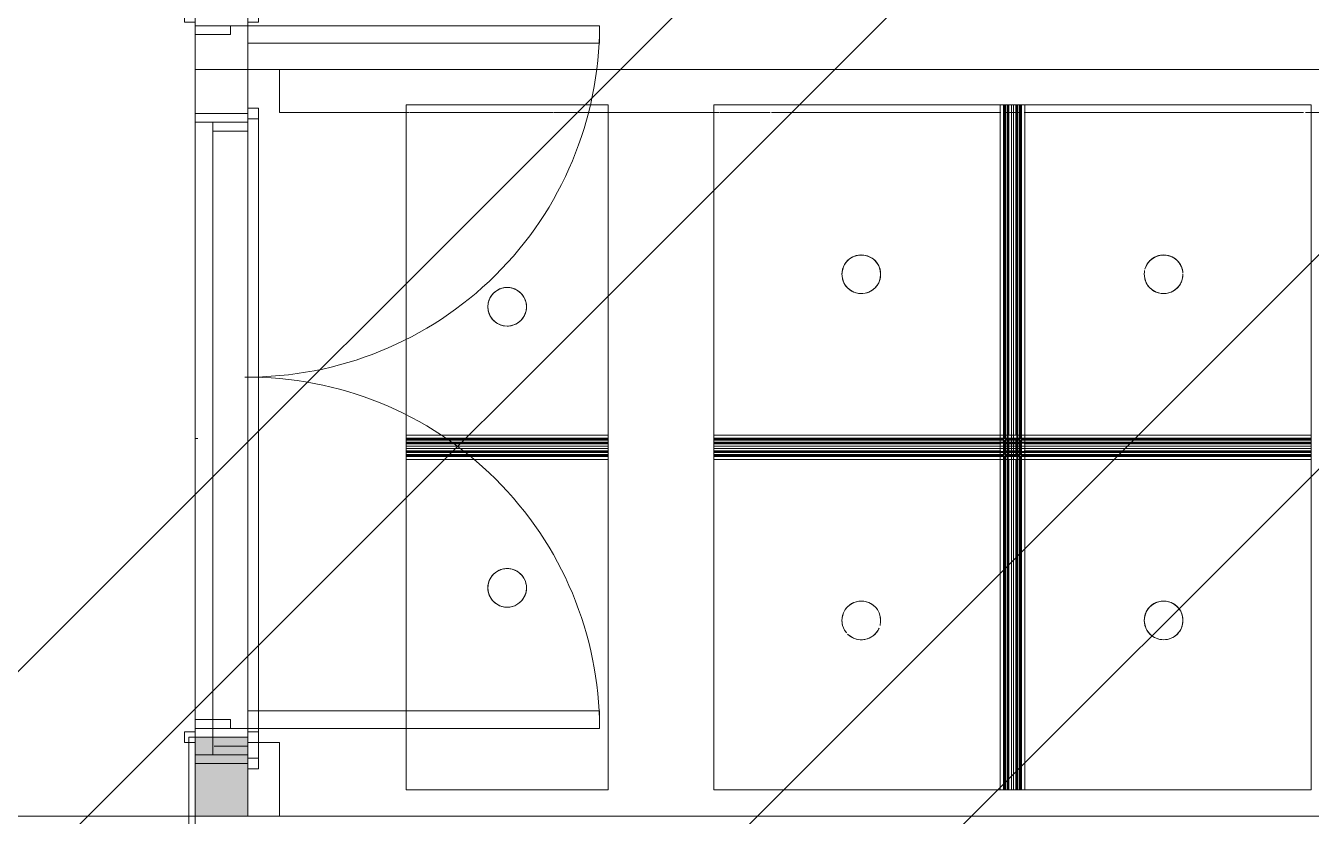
# Model space of a CAD drawing. Header units: millimetres. Extents: x -57519 to 497916, y -349472 to 446842.
# Drawn here: x 300921 to 304578, y 31607 to 33857 of the extents above; entities that cross this region are included whole.
import ezdxf

# ---------------------------------------------------------------- set-up
doc = ezdxf.new("R2010")
doc.units = ezdxf.units.MM
for name, color, linetype, lineweight in [('A-CLNG', 13, 'Continuous', 5), ('A-DETL-GENF', 92, 'Continuous', 5), ('A-DOOR', 31, 'Continuous', 5), ('A-DOOR-FRAM', 31, 'Continuous', 5), ('A-FLOR', 192, 'Continuous', 5), ('A-FLOR-HRAL', 11, 'Continuous', 5), ('A-GLAZ-CURT', 52, 'Continuous', 20), ('A-WALL', 113, 'Continuous', 20), ('A-WALL-PATT', 111, 'Continuous', 20), ('E-LITE-EQPM', 33, 'Continuous', 5)]:
    doc.layers.add(name, color=color, linetype=linetype, lineweight=lineweight)

# ---------------------------------------------------------------- blocks, each defined once
blk = doc.blocks.new('DLN-Double Door__X03_ - _M31_1800 x 2450 _WH_-V14-SITE COVERAGE')
at = {"layer": 'A-DOOR'}
for p, q in [((850, -75), (900, -75)), ((-900, -675), (-900, -975)), ((-850, -975), (-850, -675)), ((850, -975), (850, -675)), ((900, -675), (900, -975)), ((-900, -975), (-850, -975)), ((900, -975), (850, -975))]:
    blk.add_line(p, q, dxfattribs=at)
for centre, start, end in [((900, -75), 179.5, 180.0077), ((-900, -75), 359.9923, 0.5), ((-900, -75), 306.2, 317.5657), ((900, -75), 222.4343, 270), ((-900, -75), 270, 306.2)]:
    blk.add_arc(centre, 900, start, end, dxfattribs=at)
at = {"layer": 'A-DOOR-FRAM'}
for p, q in [((-940, 75), (-940, 105)), ((-940, 105), (-910, 105)), ((-940, 75), (-940, 105)), ((-940, 105), (940, 105)), ((-925, 75), (-940, 75)), ((850, 75), (-940, 75)), ((-910, 75), (-925, 75)), ((-925, -75), (-925, 75)), ((-875, 75), (-925, 75)), ((-925, 75), (850, 75)), ((-925, -75), (-925, 75)), ((-910, 105), (-910, 75)), ((-910, 105), (-910, 75)), ((910, 105), (-910, 105)), ((-910, 75), (850, 75)), ((850, 75), (-875, 75)), ((-875, -25), (-875, 75)), ((-875, 75), (-875, -25)), ((850, 75), (910, 75)), ((940, 75), (850, 75)), ((875, 75), (850, 75)), ((850, 75), (925, 75)), ((875, -21.3), (875, 75)), ((875, 75), (925, 75)), ((875, -21.3), (875, 75)), ((940, 105), (910, 105)), ((910, 75), (910, 105)), ((910, 75), (910, 105)), ((910, 75), (925, 75)), ((925, 75), (940, 75)), ((925, 75), (925, -75)), ((925, 75), (925, -75)), ((940, 105), (940, 75)), ((940, 105), (940, 75)), ((850, -25), (-900, -25)), ((-900, -25), (-875, -25)), ((-900, -25), (-900, -75)), ((-900, -25), (-900, -75)), ((-875, -25), (850, -25)), ((900, -25), (850, -25)), ((850, -25), (875, -25)), ((900, -25), (875.7, -25)), ((900, -75), (900, -25)), ((900, -75), (900, -25)), ((833.4, -75), (850, -75)), ((850, -75), (833.4, -75)), ((850, -75), (833.4, -75)), ((833.4, -75), (850, -75)), ((850, -75), (940, -75)), ((910, -75), (850, -75)), ((925, -75), (850, -75)), ((850, -75), (900, -75)), ((925, -75), (900, -75)), ((925, -75), (910, -75)), ((940, -75), (925, -75))]:
    blk.add_line(p, q, dxfattribs=at)
blk = doc.blocks.new('System Panel - C4 Expanded Metal Mesh-15429610-SITE COVERAGE')
at = {"layer": 'A-GLAZ-CURT', "lineweight": 5}
for p, q in [((53239.3, 32647.5), (53664.3, 32647.5)), ((53664.3, 32647.5), (53239.3, 32647.5)), ((53239.3, 32637.5), (53239.3, 32644)), ((53239.3, 32644), (53239.3, 32637.5)), ((53239.3, 31682.5), (53239.3, 32624)), ((53239.3, 32624), (53239.3, 31682.5)), ((53664.3, 32647.5), (53814.3, 32647.5)), ((53814.3, 32647.5), (53664.3, 32647.5)), ((53814.3, 32644), (53814.3, 32637.5)), ((53814.3, 32637.5), (53814.3, 32644)), ((53814.3, 32624), (53814.3, 31682.5)), ((53814.3, 31682.5), (53814.3, 32624)), ((53664.3, 31682.5), (53239.3, 31682.5)), ((53239.3, 31682.5), (53664.3, 31682.5)), ((53814.3, 31682.5), (53664.3, 31682.5)), ((53664.3, 31682.5), (53814.3, 31682.5))]:
    blk.add_line(p, q, dxfattribs=at)
for start, end in [(105, 180), (135, 180), (105, 135), (90, 105), (0, 105), (30, 90), (180, 0), (180, 0), (0, 30)]:
    blk.add_arc((53526.8, 32257.5), 55, start, end, dxfattribs=at)
blk = doc.blocks.new('System Panel - C4 Expanded Metal Mesh-14365621-SITE COVERAGE')
at = {"layer": 'A-GLAZ-CURT', "lineweight": 5}
for p, q in [((54974.3, 32637.5), (54974.3, 32644)), ((54974.3, 32644), (54974.3, 32637.5)), ((54974.3, 31682.5), (54974.3, 32624)), ((54974.3, 32624), (54974.3, 31682.5)), ((54977.8, 32647.5), (54984.3, 32647.5)), ((54984.3, 32647.5), (54977.8, 32647.5)), ((54997.8, 32647.5), (55814.3, 32647.5)), ((55814.3, 32647.5), (54997.8, 32647.5)), ((55814.3, 32644), (55814.3, 32637.5)), ((55814.3, 32637.5), (55814.3, 32644)), ((55814.3, 32624), (55814.3, 31682.5)), ((55814.3, 31682.5), (55814.3, 32624)), ((54984.3, 31682.5), (54977.8, 31682.5)), ((54977.8, 31682.5), (54984.3, 31682.5)), ((55814.3, 31682.5), (54997.8, 31682.5)), ((54997.8, 31682.5), (55814.3, 31682.5))]:
    blk.add_line(p, q, dxfattribs=at)
for start, end in [(0, 180), (45, 120), (150, 180), (135, 150), (120, 135), (0, 45), (180, 210), (180, 0), (315, 0), (210, 225), (225, 315)]:
    blk.add_arc((55394.3, 32165), 55, start, end, dxfattribs=at)
blk = doc.blocks.new('DLN_Face Base lighting-01 - 110mm _R_-V160-SITE COVERAGE')
at = {"layer": 'E-LITE-EQPM'}
for start, end in [(60, 180), (135, 150), (105, 135), (90, 105), (45, 90), (15, 56.1984), (30, 45), (165, 180), (150, 165), (15, 30), (0, 15), (0, 15), (348.9916, 360), (348.9916, 360), (183.0291, 195), (183.0291, 270), (195, 210), (210, 240), (270, 345), (303.8016, 330), (330, 345), (240, 300)]:
    blk.add_arc((0, 0), 55, start, end, dxfattribs=at)
blk = doc.blocks.new('DLN_Face Base lighting-01 - 110mm _R_-V161-SITE COVERAGE')
at = {"layer": 'E-LITE-EQPM'}
for start, end in [(75, 180), (120, 150), (45, 120), (60, 75), (15, 60), (0, 45), (150, 180), (180, 210), (180, 285), (330, 360), (0, 15), (345, 360), (210, 240), (240, 330), (300, 330), (330, 345), (285, 300)]:
    blk.add_arc((0, 0), 55, start, end, dxfattribs=at)
blk = doc.blocks.new('DLN_Face Base lighting-01 - 110mm _R_-V220-SITE COVERAGE')
at = {"layer": 'E-LITE-EQPM'}
for start, end in [(360, 180), (120, 150), (60, 120), (30, 56.1984), (150, 180), (360, 30), (180, 300), (180, 225), (240, 330), (303.8016, 360), (330, 345), (345, 360), (225, 240)]:
    blk.add_arc((0, 0), 55, start, end, dxfattribs=at)
blk = doc.blocks.new('DLN_Face Base lighting-01 - 110mm _R_-V221-SITE COVERAGE')
at = {"layer": 'E-LITE-EQPM'}
for start, end in [(45, 156.8459), (120, 150), (75, 120), (45, 75), (165, 180), (165, 180), (150, 156.8459), (30, 40.0757), (30, 40.0757), (360, 30), (360, 30), (180, 300), (180, 270), (270, 360), (300, 360)]:
    blk.add_arc((0, 0), 55, start, end, dxfattribs=at)
blk = doc.blocks.new('DLN_Face Base lighting-01 - 110mm _R_-V222-SITE COVERAGE')
at = {"layer": 'E-LITE-EQPM'}
for start, end in [(135, 150), (60, 145.7747), (120, 135), (90, 120), (0, 90), (34.2253, 60), (150, 180), (150, 180), (180, 210), (180, 210), (210, 360), (15, 30), (0, 15), (345, 360), (210, 240), (240, 330), (330, 345)]:
    blk.add_arc((0, 0), 55, start, end, dxfattribs=at)
blk = doc.blocks.new('DLN_Face Base lighting-01 - 110mm _R_-V223-SITE COVERAGE')
at = {"layer": 'E-LITE-EQPM'}
for start, end in [(135, 180), (120, 150), (105, 135), (105, 120), (90, 105), (90, 105), (30, 90), (360, 90), (150, 180), (360, 30), (180, 240), (180, 195), (195, 225), (300, 360), (315, 345), (345, 360), (225, 285), (240, 300), (285, 300), (300, 315)]:
    blk.add_arc((0, 0), 55, start, end, dxfattribs=at)
blk = doc.blocks.new('System Panel - C4 Expanded Metal Mesh-V362-SITE COVERAGE')
at = {"layer": 'A-GLAZ-CURT', "lineweight": 5}
for p, q in [((54974.3, 32691), (54974.3, 33632.5)), ((54974.3, 33632.5), (54974.3, 32691)), ((54977.8, 33632.5), (54984.3, 33632.5)), ((54984.3, 33632.5), (54977.8, 33632.5)), ((54997.8, 33632.5), (55814.3, 33632.5)), ((55814.3, 33632.5), (54997.8, 33632.5)), ((55814.3, 33632.5), (55814.3, 32691)), ((55814.3, 32691), (55814.3, 33632.5)), ((54974.3, 32671), (54974.3, 32677.5)), ((54974.3, 32677.5), (54974.3, 32671)), ((54984.3, 32667.5), (54977.8, 32667.5)), ((54977.8, 32667.5), (54984.3, 32667.5)), ((55814.3, 32667.5), (54997.8, 32667.5)), ((54997.8, 32667.5), (55814.3, 32667.5)), ((55814.3, 32677.5), (55814.3, 32671)), ((55814.3, 32671), (55814.3, 32677.5))]:
    blk.add_line(p, q, dxfattribs=at)
for start, end in [(3.0291, 165), (150, 165), (135, 150), (120, 135), (105, 120), (90, 105), (75, 90), (30, 75), (3.0291, 30), (168.9916, 180), (168.9916, 180), (180, 0), (180, 0)]:
    blk.add_arc((55394.3, 33150), 55, start, end, dxfattribs=at)
blk = doc.blocks.new('System Panel - C4 Expanded Metal Mesh-15429611-SITE COVERAGE')
at = {"layer": 'A-GLAZ-CURT', "lineweight": 5}
for p, q in [((53239.3, 32691), (53239.3, 33632.5)), ((53239.3, 33632.5), (53664.3, 33632.5)), ((53664.3, 33632.5), (53239.3, 33632.5)), ((53239.3, 33632.5), (53239.3, 32691)), ((53664.3, 33632.5), (53814.3, 33632.5)), ((53814.3, 33632.5), (53664.3, 33632.5)), ((53814.3, 33632.5), (53814.3, 32691)), ((53814.3, 32691), (53814.3, 33632.5)), ((53239.3, 32671), (53239.3, 32677.5)), ((53239.3, 32677.5), (53239.3, 32671)), ((53664.3, 32667.5), (53239.3, 32667.5)), ((53239.3, 32667.5), (53664.3, 32667.5)), ((53814.3, 32667.5), (53664.3, 32667.5)), ((53664.3, 32667.5), (53814.3, 32667.5)), ((53814.3, 32677.5), (53814.3, 32671)), ((53814.3, 32671), (53814.3, 32677.5))]:
    blk.add_line(p, q, dxfattribs=at)
for start, end in [(0, 180), (120, 135), (105, 120), (75, 105), (45, 75), (165, 180), (150, 165), (135, 150), (15, 45), (0, 15), (180, 360), (180, 240), (285, 330), (330, 345), (345, 360), (240, 270), (270, 285)]:
    blk.add_arc((53526.8, 33057.5), 55, start, end, dxfattribs=at)
blk = doc.blocks.new('System Panel - C4 Expanded Metal Mesh-14365650-SITE COVERAGE')
at = {"layer": 'A-GLAZ-CURT', "lineweight": 5}
for p, q in [((54114.3, 32647.5), (54264.3, 32647.5)), ((54264.3, 32647.5), (54114.3, 32647.5)), ((54114.3, 32637.5), (54114.3, 32644)), ((54114.3, 32644), (54114.3, 32637.5)), ((54114.3, 31682.5), (54114.3, 32624)), ((54114.3, 32624), (54114.3, 31682.5)), ((54264.3, 32647.5), (54930.8, 32647.5)), ((54930.8, 32647.5), (54264.3, 32647.5)), ((54944.3, 32647.5), (54950.8, 32647.5)), ((54950.8, 32647.5), (54944.3, 32647.5)), ((54954.3, 32644), (54954.3, 32637.5)), ((54954.3, 32637.5), (54954.3, 32644)), ((54954.3, 32624), (54954.3, 31682.5)), ((54954.3, 31682.5), (54954.3, 32624)), ((54264.3, 31682.5), (54114.3, 31682.5)), ((54114.3, 31682.5), (54264.3, 31682.5)), ((54930.8, 31682.5), (54264.3, 31682.5)), ((54264.3, 31682.5), (54930.8, 31682.5)), ((54950.8, 31682.5), (54944.3, 31682.5)), ((54944.3, 31682.5), (54950.8, 31682.5))]:
    blk.add_line(p, q, dxfattribs=at)
for start, end in [(0, 180), (0, 180), (180, 220.0757), (180, 220.0757), (345, 0), (345, 0), (225, 336.8459), (225, 336.8459)]:
    blk.add_arc((54534.3, 32165), 55, start, end, dxfattribs=at)
blk = doc.blocks.new('System Panel - C4 Expanded Metal Mesh-15055318-SITE COVERAGE')
at = {"layer": 'A-GLAZ-CURT', "lineweight": 5}
for p, q in [((54114.3, 32691), (54114.3, 33632.5)), ((54114.3, 33632.5), (54264.3, 33632.5)), ((54264.3, 33632.5), (54114.3, 33632.5)), ((54114.3, 33632.5), (54114.3, 32691)), ((54264.3, 33632.5), (54930.8, 33632.5)), ((54930.8, 33632.5), (54264.3, 33632.5)), ((54944.3, 33632.5), (54950.8, 33632.5)), ((54950.8, 33632.5), (54944.3, 33632.5)), ((54954.3, 33632.5), (54954.3, 32691)), ((54954.3, 32691), (54954.3, 33632.5)), ((54114.3, 32671), (54114.3, 32677.5)), ((54114.3, 32677.5), (54114.3, 32671)), ((54264.3, 32667.5), (54114.3, 32667.5)), ((54114.3, 32667.5), (54264.3, 32667.5)), ((54930.8, 32667.5), (54264.3, 32667.5)), ((54264.3, 32667.5), (54930.8, 32667.5)), ((54950.8, 32667.5), (54944.3, 32667.5)), ((54944.3, 32667.5), (54950.8, 32667.5)), ((54954.3, 32677.5), (54954.3, 32671)), ((54954.3, 32671), (54954.3, 32677.5))]:
    blk.add_line(p, q, dxfattribs=at)
for start, end in [(360, 180), (0, 180), (180, 0), (180, 0)]:
    blk.add_arc((54534.3, 33150), 55, start, end, dxfattribs=at)
blk = doc.blocks.new('Ceilings 8 - Ceilings 8-14169185-SITE COVERAGE')
at = {"layer": 'A-CLNG'}
for p, q in [((54929.3, 33632.5), (54929.3, 32682.5)), ((54930.8, 33632.5), (54929.3, 33632.5)), ((54929.3, 33632.5), (54929.3, 33632.5)), ((54929.3, 33632.5), (54930.8, 33632.5)), ((54930.8, 33632.5), (54939.3, 33632.5)), ((54933.8, 33632.5), (54932.3, 33632.5)), ((54932.3, 33632.5), (54933.8, 33632.5)), ((54939.3, 33632.5), (54933.8, 33632.5)), ((54933.8, 33632.5), (54936.8, 33632.5)), ((54936.8, 33632.5), (54938.3, 33632.5)), ((54938.3, 33632.5), (54938.3, 32691)), ((54938.3, 33632.5), (54939.8, 33632.5)), ((54939.3, 33632.5), (54989.3, 33632.5)), ((54939.3, 32682.5), (54939.3, 33632.5)), ((54939.3, 31682.5), (54939.3, 33632.5)), ((54939.3, 32691), (54939.3, 33632.5)), ((54939.3, 32691), (54939.3, 33632.5)), ((54941.3, 33632.5), (54939.8, 33632.5)), ((54941.3, 32691), (54941.3, 33632.5)), ((54961.3, 33632.5), (54944.3, 33632.5)), ((54944.3, 33632.5), (54950.8, 33632.5)), ((54984.3, 33632.5), (54944.3, 33632.5)), ((54944.3, 33632.5), (54984.3, 33632.5)), ((54944.3, 32682.5), (54944.3, 33632.5)), ((54944.3, 32682.5), (54944.3, 33632.5)), ((54954.3, 33632.5), (54949.3, 33632.5)), ((54949.3, 32691), (54949.3, 33632.5)), ((54949.3, 33625.9), (54949.3, 32691)), ((54950.8, 33632.5), (54952.3, 33632.5)), ((54952.3, 32691), (54952.3, 33632.5)), ((54952.3, 33632.5), (54954.3, 33632.5)), ((54952.3, 32691), (54952.3, 33632.5)), ((54954.3, 32691), (54954.3, 33632.5)), ((54954.3, 32691), (54954.3, 33632.5)), ((54967.3, 33632.5), (54961.3, 33632.5)), ((54961.3, 32691), (54961.3, 33632.5)), ((54961.3, 32691), (54961.3, 33632.5)), ((54984.3, 33632.5), (54967.3, 33632.5)), ((54967.3, 32691), (54967.3, 33632.5)), ((54967.3, 32691), (54967.3, 33632.5)), ((54979.3, 33632.5), (54974.3, 33632.5)), ((54974.3, 33632.5), (54976.3, 33632.5)), ((54974.3, 32691), (54974.3, 33632.5)), ((54974.3, 32691), (54974.3, 33632.5)), ((54976.3, 33632.5), (54976.3, 32691)), ((54976.3, 33632.5), (54977.8, 33632.5)), ((54976.3, 32691), (54976.3, 33632.5)), ((54977.8, 33632.5), (54984.3, 33632.5)), ((54979.3, 32691), (54979.3, 33632.5)), ((54979.3, 32691), (54979.3, 33625.9)), ((54984.3, 33632.5), (54984.3, 32682.5)), ((54984.3, 32682.5), (54984.3, 33632.5)), ((54988.8, 33632.5), (54987.3, 33632.5)), ((54987.3, 32691), (54987.3, 33632.5)), ((54988.8, 33632.5), (54990.3, 33632.5)), ((54989.3, 33632.5), (54997.8, 33632.5)), ((54994.8, 33632.5), (54989.3, 33632.5)), ((54989.3, 31682.5), (54989.3, 33632.5)), ((54989.3, 32682.5), (54989.3, 33632.5)), ((54989.3, 32691), (54989.3, 33632.5)), ((54989.3, 32691), (54989.3, 33632.5)), ((54990.3, 32691), (54990.3, 33632.5)), ((54990.3, 33632.5), (54991.8, 33632.5)), ((54991.8, 33632.5), (54994.8, 33632.5)), ((54994.8, 33632.5), (54996.3, 33632.5)), ((54996.3, 33632.5), (54994.8, 33632.5)), ((54997.8, 33632.5), (54999.3, 33632.5)), ((54999.2, 33632.5), (54997.8, 33632.5)), ((54999.3, 33632.5), (54999.2, 33632.5)), ((54999.3, 32682.5), (54999.3, 33632.5)), ((53814.3, 32692.5), (53239.3, 32692.5)), ((53239.3, 32691), (53239.3, 32692.5)), ((53239.3, 32692.5), (53239.3, 32692.3)), ((53239.3, 32692.3), (53239.3, 32691)), ((53239.3, 32682.5), (53239.3, 32691)), ((53239.3, 32688), (53239.3, 32689.5)), ((53239.3, 32689.5), (53239.3, 32688)), ((53239.3, 32685), (53239.3, 32688)), ((53239.3, 32688), (53239.3, 32682.5)), ((53239.3, 32683.5), (53239.3, 32685)), ((53814.3, 32683.5), (53239.3, 32683.5)), ((53239.3, 32682), (53239.3, 32683.5)), ((53239.3, 32632.5), (53239.3, 32682.5)), ((53814.3, 32682.5), (53239.3, 32682.5)), ((53814.3, 32682.5), (53239.3, 32682.5)), ((53814.3, 32682.5), (53239.3, 32682.5)), ((53814.3, 32682.5), (53239.3, 32682.5)), ((53239.3, 32682), (53239.3, 32680.5)), ((53814.3, 32680.5), (53239.3, 32680.5)), ((53239.3, 32671), (53239.3, 32677.5)), ((53239.3, 32677.5), (53239.3, 32660.5)), ((53239.3, 32677.5), (53239.3, 32637.5)), ((53239.3, 32637.5), (53239.3, 32677.5)), ((53239.3, 32677.5), (53814.3, 32677.5)), ((53814.3, 32677.5), (53239.3, 32677.5)), ((53239.3, 32672.5), (53239.3, 32667.5)), ((53814.3, 32672.5), (53239.3, 32672.5)), ((53239.3, 32669.5), (53239.3, 32671)), ((53239.3, 32669.5), (53814.3, 32669.5)), ((53239.3, 32667.5), (53239.3, 32669.5)), ((53814.3, 32669.5), (53239.3, 32669.5)), ((53814.3, 32667.5), (53239.3, 32667.5)), ((53814.3, 32667.5), (53239.3, 32667.5)), ((53239.3, 32660.5), (53239.3, 32654.5)), ((53814.3, 32660.5), (53239.3, 32660.5)), ((53814.3, 32660.5), (53239.3, 32660.5)), ((53662, 32672.5), (53243.3, 32672.5)), ((53810.8, 32672.5), (53662.9, 32672.5)), ((53814.3, 32692.3), (53814.3, 32692.5)), ((53814.3, 32692.5), (53814.3, 32691)), ((53814.3, 32691), (53814.3, 32692.3)), ((53814.3, 32691), (53814.3, 32682.5)), ((53814.3, 32688), (53814.3, 32689.5)), ((53814.3, 32689.5), (53814.3, 32688)), ((53814.3, 32682.5), (53814.3, 32688)), ((53814.3, 32688), (53814.3, 32685)), ((53814.3, 32685), (53814.3, 32683.5)), ((53814.3, 32683.5), (53814.3, 32682)), ((53814.3, 32682.5), (53814.3, 32632.5)), ((53814.3, 32680.5), (53814.3, 32682)), ((53814.3, 32660.5), (53814.3, 32677.5)), ((53814.3, 32677.5), (53814.3, 32671)), ((53814.3, 32677.5), (53814.3, 32637.5)), ((53814.3, 32637.5), (53814.3, 32677.5)), ((53814.3, 32667.5), (53814.3, 32672.5)), ((53814.3, 32671), (53814.3, 32669.5)), ((53814.3, 32669.5), (53814.3, 32667.5)), ((53814.3, 32654.5), (53814.3, 32660.5)), ((54939.3, 32692.5), (54114.3, 32692.5)), ((54114.3, 32691), (54114.3, 32692.5)), ((54114.3, 32692.5), (54114.3, 32692.4)), ((54114.3, 32692.4), (54114.3, 32691)), ((54114.3, 32682.5), (54114.3, 32691)), ((54114.3, 32688), (54114.3, 32689.5)), ((54114.3, 32689.5), (54114.3, 32688)), ((54114.3, 32685), (54114.3, 32688)), ((54114.3, 32688), (54114.3, 32682.5)), ((54114.3, 32683.5), (54114.3, 32685)), ((54930.8, 32683.5), (54114.3, 32683.5)), ((54114.3, 32682), (54114.3, 32683.5)), ((54114.3, 32632.5), (54114.3, 32682.5)), ((55814.3, 32682.5), (54114.3, 32682.5)), ((54939.3, 32682.5), (54114.3, 32682.5)), ((54930.8, 32682.5), (54114.3, 32682.5)), ((54930.8, 32682.5), (54114.3, 32682.5)), ((54114.3, 32682), (54114.3, 32680.5)), ((54930.8, 32680.5), (54114.3, 32680.5)), ((54114.3, 32671), (54114.3, 32677.5)), ((54114.3, 32677.5), (54114.3, 32660.5)), ((54114.3, 32677.5), (54114.3, 32637.5)), ((54114.3, 32637.5), (54114.3, 32677.5)), ((54114.3, 32677.5), (54939.3, 32677.5)), ((54939.3, 32677.5), (54114.3, 32677.5)), ((54114.3, 32672.5), (54114.3, 32667.5)), ((54930.8, 32672.5), (54114.3, 32672.5)), ((54114.3, 32669.5), (54114.3, 32671)), ((54114.3, 32669.5), (54930.8, 32669.5)), ((54114.3, 32667.5), (54114.3, 32669.5)), ((54930.8, 32669.5), (54114.3, 32669.5)), ((54930.8, 32667.5), (54114.3, 32667.5)), ((54930.8, 32667.5), (54114.3, 32667.5)), ((54114.3, 32660.5), (54114.3, 32654.5)), ((54930.8, 32660.5), (54114.3, 32660.5)), ((54930.8, 32660.5), (54114.3, 32660.5)), ((54266.7, 32672.5), (54118.4, 32672.5)), ((54930.8, 32672.5), (54267.6, 32672.5)), ((54929.3, 32677.5), (54929.3, 32637.5)), ((54939.3, 32683.5), (54930.8, 32683.5)), ((54939.3, 32682.5), (54930.8, 32682.5)), ((54939.3, 32682.5), (54930.8, 32682.5)), ((54939.3, 32680.5), (54930.8, 32680.5)), ((54939.3, 32672.5), (54930.8, 32672.5)), ((54930.8, 32669.5), (54939.3, 32669.5)), ((54939.3, 32660.5), (54930.8, 32660.5)), ((54938.3, 32691), (54938.3, 32682.5)), ((54938.3, 32677.5), (54938.3, 32637.5)), ((54939.3, 32682.5), (54939.3, 32691)), ((54939.3, 32682.5), (54939.3, 32691)), ((54939.3, 32637.5), (54939.3, 32677.5)), ((54939.3, 32637.5), (54939.3, 32677.5)), ((54939.3, 32637.5), (54939.3, 32677.5)), ((54941.3, 32682.5), (54941.3, 32691)), ((54941.3, 32671), (54941.3, 32677.5)), ((54941.3, 32644), (54941.3, 32671)), ((54942.7, 32677.5), (54989.3, 32677.5)), ((54989.3, 32677.5), (54942.7, 32677.5)), ((54984.3, 32692.5), (54944.3, 32692.5)), ((54984.3, 32683.5), (54944.3, 32683.5)), ((54944.3, 32632.5), (54944.3, 32682.5)), ((54944.3, 32632.5), (54944.3, 32682.5)), ((54984.3, 32682.5), (54944.3, 32682.5)), ((54984.3, 32682.5), (54944.3, 32682.5)), ((54984.3, 32682.5), (54944.3, 32682.5)), ((54950.8, 32680.5), (54944.3, 32680.5)), ((54950.8, 32672.5), (54944.3, 32672.5)), ((54944.3, 32669.5), (54984.3, 32669.5)), ((54950.8, 32669.5), (54944.3, 32669.5)), ((54950.8, 32667.5), (54944.3, 32667.5)), ((54950.8, 32667.5), (54944.3, 32667.5)), ((54984.3, 32660.5), (54944.3, 32660.5)), ((54950.8, 32660.5), (54944.3, 32660.5)), ((54949.3, 32682.5), (54949.3, 32691)), ((54949.3, 32671), (54949.3, 32677.5)), ((54949.3, 32644), (54949.3, 32671)), ((54949.3, 32667.5), (54949.3, 32647.5)), ((54977.8, 32680.5), (54950.8, 32680.5)), ((54977.8, 32672.5), (54950.8, 32672.5)), ((54977.8, 32669.5), (54950.8, 32669.5)), ((54977.8, 32667.5), (54950.8, 32667.5)), ((54952.3, 32682.5), (54952.3, 32691)), ((54952.3, 32637.5), (54952.3, 32677.5)), ((54952.3, 32671), (54952.3, 32677.5)), ((54952.3, 32644), (54952.3, 32671)), ((54954.3, 32671), (54954.3, 32677.5)), ((54954.3, 32671), (54954.3, 32677.5)), ((54974.3, 32672.5), (54954.3, 32672.5)), ((54954.3, 32644), (54954.3, 32671)), ((54954.3, 32647.5), (54954.3, 32667.5)), ((54974.3, 32667.5), (54954.3, 32667.5)), ((54974.3, 32660.5), (54954.3, 32660.5)), ((54961.3, 32682.5), (54961.3, 32691)), ((54961.3, 32671), (54961.3, 32677.5)), ((54961.3, 32637.5), (54961.3, 32677.5)), ((54961.3, 32647.5), (54961.3, 32667.5)), ((54967.3, 32682.5), (54967.3, 32691)), ((54967.3, 32637.5), (54967.3, 32677.5)), ((54967.3, 32671), (54967.3, 32677.5)), ((54967.3, 32647.5), (54967.3, 32667.5)), ((54974.3, 32671), (54974.3, 32677.5)), ((54974.3, 32671), (54974.3, 32677.5)), ((54974.3, 32644), (54974.3, 32671)), ((54974.3, 32647.5), (54974.3, 32667.5)), ((54976.3, 32691), (54976.3, 32682.5)), ((54976.3, 32677.5), (54976.3, 32637.5)), ((54976.3, 32671), (54976.3, 32677.5)), ((54976.3, 32644), (54976.3, 32671)), ((54984.3, 32680.5), (54977.8, 32680.5)), ((54984.3, 32672.5), (54977.8, 32672.5)), ((54984.3, 32669.5), (54977.8, 32669.5)), ((54984.3, 32667.5), (54977.8, 32667.5)), ((54984.3, 32667.5), (54977.8, 32667.5)), ((54984.3, 32660.5), (54977.8, 32660.5)), ((54979.3, 32682.5), (54979.3, 32691)), ((54979.3, 32671), (54979.3, 32677.5)), ((54979.3, 32644), (54979.3, 32671)), ((54979.3, 32647.5), (54979.3, 32667.5)), ((54984.3, 32682.5), (54984.3, 32632.5)), ((54984.3, 32632.5), (54984.3, 32682.5)), ((54987.3, 32682.5), (54987.3, 32691)), ((54987.3, 32671), (54987.3, 32677.5)), ((54987.3, 32644), (54987.3, 32671)), ((55814.3, 32692.5), (54989.3, 32692.5)), ((54989.3, 32682.5), (54989.3, 32691)), ((54989.3, 32682.5), (54989.3, 32691)), ((54997.8, 32683.5), (54989.3, 32683.5)), ((55814.3, 32682.5), (54989.3, 32682.5)), ((54997.8, 32682.5), (54989.3, 32682.5)), ((54997.8, 32682.5), (54989.3, 32682.5)), ((54997.8, 32680.5), (54989.3, 32680.5)), ((54989.3, 32637.5), (54989.3, 32677.5)), ((54989.3, 32637.5), (54989.3, 32677.5)), ((54989.3, 32637.5), (54989.3, 32677.5)), ((54989.3, 32677.5), (55814.3, 32677.5)), ((55814.3, 32677.5), (54989.3, 32677.5)), ((54997.8, 32672.5), (54989.3, 32672.5)), ((54989.3, 32669.5), (54997.8, 32669.5)), ((54997.8, 32660.5), (54989.3, 32660.5)), ((54990.3, 32682.5), (54990.3, 32691)), ((54990.3, 32637.5), (54990.3, 32677.5)), ((55814.3, 32683.5), (54997.8, 32683.5)), ((55814.3, 32682.5), (54997.8, 32682.5)), ((55814.3, 32682.5), (54997.8, 32682.5)), ((55814.3, 32680.5), (54997.8, 32680.5)), ((55814.3, 32672.5), (54997.8, 32672.5)), ((55809.4, 32672.5), (54997.8, 32672.5)), ((54997.8, 32669.5), (55814.3, 32669.5)), ((55814.3, 32669.5), (54997.8, 32669.5)), ((55814.3, 32667.5), (54997.8, 32667.5)), ((55814.3, 32667.5), (54997.8, 32667.5)), ((55814.3, 32660.5), (54997.8, 32660.5)), ((55814.3, 32660.5), (54997.8, 32660.5)), ((54999.3, 32637.5), (54999.3, 32677.5)), ((55814.3, 32692.4), (55814.3, 32692.5)), ((55814.3, 32692.5), (55814.3, 32691)), ((55814.3, 32691), (55814.3, 32692.4)), ((55814.3, 32691), (55814.3, 32682.5)), ((55814.3, 32688), (55814.3, 32689.5)), ((55814.3, 32689.5), (55814.3, 32688)), ((55814.3, 32682.5), (55814.3, 32688)), ((55814.3, 32688), (55814.3, 32685)), ((55814.3, 32685), (55814.3, 32683.5)), ((55814.3, 32683.5), (55814.3, 32682)), ((55814.3, 32682.5), (55814.3, 32632.5)), ((55814.3, 32680.5), (55814.3, 32682)), ((55814.3, 32660.5), (55814.3, 32677.5)), ((55814.3, 32677.5), (55814.3, 32671)), ((55814.3, 32677.5), (55814.3, 32637.5)), ((55814.3, 32637.5), (55814.3, 32677.5)), ((55814.3, 32667.5), (55814.3, 32672.5)), ((55814.3, 32671), (55814.3, 32669.5)), ((55814.3, 32669.5), (55814.3, 32667.5)), ((55814.3, 32654.5), (55814.3, 32660.5)), ((53239.3, 32654.5), (53239.3, 32637.5)), ((53814.3, 32654.5), (53239.3, 32654.5)), ((53814.3, 32654.5), (53239.3, 32654.5)), ((53239.3, 32645.5), (53239.3, 32647.5)), ((53239.3, 32647.5), (53239.3, 32642.5)), ((53814.3, 32647.5), (53239.3, 32647.5)), ((53814.3, 32647.5), (53239.3, 32647.5)), ((53814.3, 32645.5), (53239.3, 32645.5)), ((53239.3, 32644), (53239.3, 32645.5)), ((53814.3, 32645.5), (53239.3, 32645.5)), ((53239.3, 32637.5), (53239.3, 32644)), ((53814.3, 32642.5), (53239.3, 32642.5)), ((53814.3, 32637.5), (53239.3, 32637.5)), ((53814.3, 32637.5), (53239.3, 32637.5)), ((53239.3, 32634.5), (53239.3, 32633)), ((53814.3, 32634.5), (53239.3, 32634.5)), ((53239.3, 32631.5), (53239.3, 32633)), ((53239.3, 32624), (53239.3, 32632.5)), ((53239.3, 32632.5), (53239.3, 32627)), ((53814.3, 32632.5), (53239.3, 32632.5)), ((53814.3, 32632.5), (53239.3, 32632.5)), ((53814.3, 32632.5), (53239.3, 32632.5)), ((53814.3, 32632.5), (53239.3, 32632.5)), ((53239.3, 32631.5), (53814.3, 32631.5)), ((53239.3, 32630), (53239.3, 32631.5)), ((53239.3, 32627), (53239.3, 32630)), ((53239.3, 32627), (53239.3, 32625.5)), ((53239.3, 32625.5), (53239.3, 32627)), ((53239.3, 32624), (53239.3, 32622.7)), ((53239.3, 32622.5), (53239.3, 32624)), ((53239.3, 32622.7), (53239.3, 32622.5)), ((53239.3, 32622.5), (53814.3, 32622.5)), ((53243.3, 32642.5), (53662, 32642.5)), ((53662.9, 32642.5), (53810.8, 32642.5)), ((53814.3, 32637.5), (53814.3, 32654.5)), ((53814.3, 32642.5), (53814.3, 32647.5)), ((53814.3, 32647.5), (53814.3, 32645.5)), ((53814.3, 32645.5), (53814.3, 32644)), ((53814.3, 32644), (53814.3, 32637.5)), ((53814.3, 32633), (53814.3, 32634.5)), ((53814.3, 32633), (53814.3, 32631.5)), ((53814.3, 32627), (53814.3, 32632.5)), ((53814.3, 32632.5), (53814.3, 32624)), ((53814.3, 32631.5), (53814.3, 32630)), ((53814.3, 32630), (53814.3, 32627)), ((53814.3, 32627), (53814.3, 32625.5)), ((53814.3, 32625.5), (53814.3, 32627)), ((53814.3, 32624), (53814.3, 32622.5)), ((53814.3, 32622.7), (53814.3, 32624)), ((53814.3, 32622.5), (53814.3, 32622.7)), ((54114.3, 32654.5), (54114.3, 32637.5)), ((54930.8, 32654.5), (54114.3, 32654.5)), ((54930.8, 32654.5), (54114.3, 32654.5)), ((54114.3, 32645.5), (54114.3, 32647.5)), ((54114.3, 32647.5), (54114.3, 32642.5)), ((54930.8, 32647.5), (54114.3, 32647.5)), ((54930.8, 32647.5), (54114.3, 32647.5)), ((54930.8, 32645.5), (54114.3, 32645.5)), ((54114.3, 32644), (54114.3, 32645.5)), ((54930.8, 32645.5), (54114.3, 32645.5)), ((54114.3, 32637.5), (54114.3, 32644)), ((54930.8, 32642.5), (54114.3, 32642.5)), ((54939.3, 32637.5), (54114.3, 32637.5)), ((54939.3, 32637.5), (54114.3, 32637.5)), ((54114.3, 32634.5), (54114.3, 32633)), ((54930.8, 32634.5), (54114.3, 32634.5)), ((54114.3, 32631.5), (54114.3, 32633)), ((54114.3, 32624), (54114.3, 32632.5)), ((54114.3, 32632.5), (54114.3, 32627)), ((54939.3, 32632.5), (54114.3, 32632.5)), ((55814.3, 32632.5), (54114.3, 32632.5)), ((54930.8, 32632.5), (54114.3, 32632.5)), ((54930.8, 32632.5), (54114.3, 32632.5)), ((54114.3, 32631.5), (54930.8, 32631.5)), ((54114.3, 32630), (54114.3, 32631.5)), ((54114.3, 32627), (54114.3, 32630)), ((54114.3, 32627), (54114.3, 32625.5)), ((54114.3, 32625.5), (54114.3, 32627)), ((54114.3, 32624), (54114.3, 32622.5)), ((54114.3, 32622.5), (54114.3, 32624)), ((54114.3, 32622.5), (54939.3, 32622.5)), ((54114.3, 32622.5), (54114.3, 32622.5)), ((54118.4, 32642.5), (54266.7, 32642.5)), ((54267.6, 32642.5), (54930.8, 32642.5)), ((54929.3, 32632.5), (54929.3, 31682.5)), ((54939.3, 32654.5), (54930.8, 32654.5)), ((54939.3, 32645.5), (54930.8, 32645.5)), ((54939.3, 32642.5), (54930.8, 32642.5)), ((54939.3, 32634.5), (54930.8, 32634.5)), ((54939.3, 32632.5), (54930.8, 32632.5)), ((54939.3, 32632.5), (54930.8, 32632.5)), ((54930.8, 32631.5), (54939.3, 32631.5)), ((54938.3, 32632.5), (54938.3, 32624)), ((54938.3, 32624), (54938.3, 31682.5)), ((54939.3, 31682.5), (54939.3, 32632.5)), ((54939.3, 32624), (54939.3, 32632.5)), ((54939.3, 32624), (54939.3, 32632.5)), ((54939.3, 31682.5), (54939.3, 32624)), ((54939.3, 31682.5), (54939.3, 32624)), ((54941.3, 32637.5), (54941.3, 32644)), ((54941.3, 32624), (54941.3, 32632.5)), ((54941.3, 31682.5), (54941.3, 32624)), ((54989.3, 32637.5), (54942.7, 32637.5)), ((54989.3, 32637.5), (54942.7, 32637.5)), ((54950.8, 32654.5), (54944.3, 32654.5)), ((54984.3, 32654.5), (54944.3, 32654.5)), ((54950.8, 32647.5), (54944.3, 32647.5)), ((54950.8, 32647.5), (54944.3, 32647.5)), ((54984.3, 32645.5), (54944.3, 32645.5)), ((54950.8, 32645.5), (54944.3, 32645.5)), ((54950.8, 32642.5), (54944.3, 32642.5)), ((54950.8, 32634.5), (54944.3, 32634.5)), ((54944.3, 31682.5), (54944.3, 32632.5)), ((54944.3, 31682.5), (54944.3, 32632.5)), ((54984.3, 32632.5), (54944.3, 32632.5)), ((54984.3, 32632.5), (54944.3, 32632.5)), ((54984.3, 32632.5), (54944.3, 32632.5)), ((54944.3, 32631.5), (54984.3, 32631.5)), ((54944.3, 32622.5), (54984.3, 32622.5)), ((54949.3, 32637.5), (54949.3, 32644)), ((54949.3, 32624), (54949.3, 32632.5)), ((54949.3, 32624), (54949.3, 31689.1)), ((54949.3, 31682.5), (54949.3, 32624)), ((54977.8, 32647.5), (54950.8, 32647.5)), ((54977.8, 32645.5), (54950.8, 32645.5)), ((54977.8, 32642.5), (54950.8, 32642.5)), ((54977.8, 32634.5), (54950.8, 32634.5)), ((54952.3, 32637.5), (54952.3, 32644)), ((54952.3, 32624), (54952.3, 32632.5)), ((54952.3, 31682.5), (54952.3, 32624)), ((54952.3, 31682.5), (54952.3, 32624)), ((54974.3, 32654.5), (54954.3, 32654.5)), ((54974.3, 32647.5), (54954.3, 32647.5)), ((54954.3, 32637.5), (54954.3, 32644)), ((54954.3, 32637.5), (54954.3, 32644)), ((54954.3, 32642.5), (54974.3, 32642.5)), ((54954.3, 31682.5), (54954.3, 32624)), ((54954.3, 31682.5), (54954.3, 32624)), ((54961.3, 32637.5), (54961.3, 32644)), ((54961.3, 32624), (54961.3, 32632.5)), ((54961.3, 31682.5), (54961.3, 32624)), ((54961.3, 31682.5), (54961.3, 32624)), ((54967.3, 32637.5), (54967.3, 32644)), ((54967.3, 32624), (54967.3, 32632.5)), ((54967.3, 31682.5), (54967.3, 32624)), ((54967.3, 31682.5), (54967.3, 32624)), ((54974.3, 32637.5), (54974.3, 32644)), ((54974.3, 32637.5), (54974.3, 32644)), ((54974.3, 31682.5), (54974.3, 32624)), ((54974.3, 31682.5), (54974.3, 32624)), ((54976.3, 32637.5), (54976.3, 32644)), ((54976.3, 32632.5), (54976.3, 32624)), ((54976.3, 32624), (54976.3, 31682.5)), ((54976.3, 31682.5), (54976.3, 32624)), ((54984.3, 32654.5), (54977.8, 32654.5)), ((54984.3, 32647.5), (54977.8, 32647.5)), ((54984.3, 32647.5), (54977.8, 32647.5)), ((54984.3, 32645.5), (54977.8, 32645.5)), ((54984.3, 32642.5), (54977.8, 32642.5)), ((54984.3, 32634.5), (54977.8, 32634.5)), ((54979.3, 32637.5), (54979.3, 32644)), ((54979.3, 32624), (54979.3, 32632.5)), ((54979.3, 31682.5), (54979.3, 32624)), ((54979.3, 31689.1), (54979.3, 32624)), ((54984.3, 32632.5), (54984.3, 31682.5)), ((54984.3, 31682.5), (54984.3, 32632.5)), ((54987.3, 32637.5), (54987.3, 32644)), ((54987.3, 32624), (54987.3, 32632.5)), ((54987.3, 31682.5), (54987.3, 32624)), ((54997.8, 32654.5), (54989.3, 32654.5)), ((54997.8, 32645.5), (54989.3, 32645.5)), ((54997.8, 32642.5), (54989.3, 32642.5)), ((55814.3, 32637.5), (54989.3, 32637.5)), ((55814.3, 32637.5), (54989.3, 32637.5)), ((54997.8, 32634.5), (54989.3, 32634.5)), ((54989.3, 31682.5), (54989.3, 32632.5)), ((54989.3, 32624), (54989.3, 32632.5)), ((54989.3, 32624), (54989.3, 32632.5)), ((55814.3, 32632.5), (54989.3, 32632.5)), ((54997.8, 32632.5), (54989.3, 32632.5)), ((54997.8, 32632.5), (54989.3, 32632.5)), ((54989.3, 32631.5), (54997.8, 32631.5)), ((54989.3, 31682.5), (54989.3, 32624)), ((54989.3, 31682.5), (54989.3, 32624)), ((54989.3, 32622.5), (55814.3, 32622.5)), ((54990.3, 32624), (54990.3, 32632.5)), ((54990.3, 31682.5), (54990.3, 32624)), ((55814.3, 32654.5), (54997.8, 32654.5)), ((55814.3, 32654.5), (54997.8, 32654.5)), ((55814.3, 32647.5), (54997.8, 32647.5)), ((55814.3, 32647.5), (54997.8, 32647.5)), ((55814.3, 32645.5), (54997.8, 32645.5)), ((55814.3, 32645.5), (54997.8, 32645.5)), ((54997.8, 32642.5), (55809.4, 32642.5)), ((55814.3, 32642.5), (54997.8, 32642.5)), ((55814.3, 32634.5), (54997.8, 32634.5)), ((55814.3, 32632.5), (54997.8, 32632.5)), ((55814.3, 32632.5), (54997.8, 32632.5)), ((54997.8, 32631.5), (55814.3, 32631.5)), ((54999.3, 31682.5), (54999.3, 32632.5)), ((55814.3, 32637.5), (55814.3, 32654.5)), ((55814.3, 32642.5), (55814.3, 32647.5)), ((55814.3, 32647.5), (55814.3, 32645.5)), ((55814.3, 32645.5), (55814.3, 32644)), ((55814.3, 32644), (55814.3, 32637.5)), ((55814.3, 32633), (55814.3, 32634.5)), ((55814.3, 32633), (55814.3, 32631.5)), ((55814.3, 32627), (55814.3, 32632.5)), ((55814.3, 32632.5), (55814.3, 32624)), ((55814.3, 32631.5), (55814.3, 32630)), ((55814.3, 32630), (55814.3, 32627)), ((55814.3, 32627), (55814.3, 32625.5)), ((55814.3, 32625.5), (55814.3, 32627)), ((55814.3, 32624), (55814.3, 32622.5)), ((55814.3, 32622.5), (55814.3, 32624)), ((55814.3, 32622.5), (55814.3, 32622.5)), ((54930.8, 31682.5), (54929.3, 31682.5)), ((54929.3, 31682.5), (54930.8, 31682.5)), ((54929.3, 31682.5), (54929.3, 31682.5)), ((54939.3, 31682.5), (54930.8, 31682.5)), ((54933.8, 31682.5), (54932.3, 31682.5)), ((54932.3, 31682.5), (54933.8, 31682.5)), ((54936.8, 31682.5), (54933.8, 31682.5)), ((54933.8, 31682.5), (54939.3, 31682.5)), ((54938.3, 31682.5), (54936.8, 31682.5)), ((54939.8, 31682.5), (54938.3, 31682.5)), ((54989.3, 31682.5), (54939.3, 31682.5)), ((54939.8, 31682.5), (54941.3, 31682.5)), ((54950.8, 31682.5), (54944.3, 31682.5)), ((54944.3, 31682.5), (54961.3, 31682.5)), ((54984.3, 31682.5), (54944.3, 31682.5)), ((54944.3, 31682.5), (54984.3, 31682.5)), ((54949.3, 31682.5), (54954.3, 31682.5)), ((54952.3, 31682.5), (54950.8, 31682.5)), ((54954.3, 31682.5), (54952.3, 31682.5)), ((54961.3, 31682.5), (54967.3, 31682.5)), ((54967.3, 31682.5), (54984.3, 31682.5)), ((54976.3, 31682.5), (54974.3, 31682.5)), ((54974.3, 31682.5), (54979.3, 31682.5)), ((54977.8, 31682.5), (54976.3, 31682.5)), ((54984.3, 31682.5), (54977.8, 31682.5)), ((54987.3, 31682.5), (54988.8, 31682.5)), ((54990.3, 31682.5), (54988.8, 31682.5)), ((54989.3, 31682.5), (54994.8, 31682.5)), ((54997.8, 31682.5), (54989.3, 31682.5)), ((54991.8, 31682.5), (54990.3, 31682.5)), ((54994.8, 31682.5), (54991.8, 31682.5)), ((54994.8, 31682.5), (54996.3, 31682.5)), ((54996.3, 31682.5), (54994.8, 31682.5)), ((54997.8, 31682.5), (54999.2, 31682.5)), ((54999.3, 31682.5), (54997.8, 31682.5)), ((54999.2, 31682.5), (54999.3, 31682.5))]:
    blk.add_line(p, q, dxfattribs=at)
blk = doc.blocks.new('Railings 7 - Railings 7-18739482-SITE COVERAGE')
at = {"layer": 'A-FLOR-HRAL'}
for p, q in [((52879.3, 33722.7), (52879.3, 33732.5)), ((52879.3, 33730.7), (52879.3, 33722.7)), ((52879.3, 33722.7), (52879.3, 33687.4)), ((52879.3, 33649.5), (52879.3, 33722.7)), ((52879.3, 33687.4), (52879.3, 33673.8)), ((52879.3, 33673.8), (52879.3, 33667.3)), ((52879.3, 33673.8), (52879.3, 33673.8)), ((52879.3, 33667.3), (52879.3, 33673.8)), ((52879.3, 33667.3), (52879.3, 33656)), ((52879.3, 33656), (52879.3, 33667.3)), ((52879.3, 33662.1), (52879.3, 33649.5)), ((52879.3, 33656), (52879.3, 33649.5)), ((52879.3, 33649.5), (52879.3, 33656)), ((52879.3, 33649.5), (52879.3, 33642.9)), ((52879.3, 33629.9), (52879.3, 33649.5)), ((52879.3, 33643), (52879.3, 33649.5)), ((52879.3, 33649.5), (52879.3, 33643)), ((52879.3, 33627.7), (52879.3, 33636.9)), ((52879.3, 33636.9), (52879.3, 33631.7)), ((52879.3, 33631.7), (52879.3, 33627.7)), ((52879.3, 33610.3), (52879.3, 33629.9)), ((52879.3, 33625.2), (52879.3, 33627.7)), ((52879.3, 33627.7), (52879.3, 33625.2)), ((52879.3, 33624.3), (52879.3, 33625.2)), ((52879.3, 33625.2), (52879.3, 33624.3)), ((52879.3, 33621.8), (52879.3, 33610.3)), ((52879.3, 33610.3), (53239.3, 33610.3)), ((53239.3, 33610.3), (53248.6, 33610.3)), ((53250.9, 33610.3), (53657.9, 33610.3)), ((53659.7, 33610.3), (53803.4, 33610.3)), ((53805, 33610.3), (53814.3, 33610.3)), ((53814.3, 33610.3), (54114.3, 33610.3)), ((54114.3, 33610.3), (54131, 33610.3)), ((54132.4, 33610.3), (54275.1, 33610.3)), ((54279, 33610.3), (54930.8, 33610.3)), ((54944.3, 33610.3), (54950.8, 33610.3)), ((54954.3, 33610.3), (54974.3, 33610.3)), ((54977.8, 33610.3), (54984.3, 33610.3)), ((54997.8, 33610.3), (55792.5, 33610.3)), ((55797.5, 33610.3), (55814.3, 33610.3)), ((55814.3, 33610.3), (56114.3, 33610.3))]:
    blk.add_line(p, q, dxfattribs=at)
blk = doc.blocks.new('DLN-Double Door__X03_ - _M20_2000 x 2450 _WH_-V499-SITE COVERAGE')
at = {"layer": 'A-DOOR'}
for p, q in [((-950, -75), (-1000, -75)), ((-1000, -75), (-1000, -1075)), ((-950, -1075), (-950, -75)), ((950, -75), (1000, -75)), ((950, -1075), (950, -75)), ((1000, -75), (1000, -1075)), ((-1000, -1075), (-950, -1075)), ((1000, -1075), (950, -1075))]:
    blk.add_line(p, q, dxfattribs=at)
for centre, start, end in [((-1000, -75), 270, 0.5), ((1000, -75), 179.5, 270)]:
    blk.add_arc(centre, 1000, start, end, dxfattribs=at)
at = {"layer": 'A-DOOR-FRAM'}
for p, q in [((-1010, 105), (-1040, 105)), ((-1040, 105), (-1040, 75)), ((-1040, 93), (-1040, 105)), ((-1040, 105), (-1010, 105)), ((-1040, 75), (-1010, 75)), ((-1025, 75), (-1040, 75)), ((-1010, 75), (-1025, 75)), ((-975, 75), (-1025, 75)), ((-1025, 75), (-1025, -75)), ((-1025, -75), (-1025, 75)), ((-1010, 75), (-1025, 75)), ((-1010, 75), (-1010, 105)), ((-1010, 105), (-1010, 75)), ((-975, 75), (-1008.4, 75)), ((-975, -25), (-975, 75)), ((-975, 75), (-975, -25)), ((975, 75), (975, -25)), ((1025, 75), (975, 75)), ((975, -25), (975, 75)), ((975, 75), (1010, 75)), ((1040, 105), (1010, 105)), ((1010, 105), (1010, 75)), ((1040, 105), (1010, 105)), ((1010, 75), (1010, 105)), ((1010, 75), (1040, 75)), ((1010, 75), (1025, 75)), ((1010, 75), (1025, 75)), ((1025, 75), (1040, 75)), ((1025, -75), (1025, 75)), ((1025, 75), (1025, -75)), ((1040, 75), (1040, 105)), ((1040, 105), (1040, 93)), ((-1000, -75), (-1000, -25)), ((-1000, -25), (-975, -25)), ((-1000, -25), (-975, -25)), ((-1000, -25), (-1000, -75)), ((975, -25), (1000, -25)), ((1000, -25), (975, -25)), ((1000, -25), (1000, -75)), ((1000, -75), (1000, -25)), ((-1010, -75), (-1040, -75)), ((-1040, -75), (-1040, -105)), ((-1040, -75), (-1025, -75)), ((-1040, -105), (-1010, -105)), ((-1010, -105), (-1040, -105)), ((-1025, -75), (-1010, -75)), ((-1025, -75), (-1000, -75)), ((-1025, -75), (-1010, -75)), ((-1010, -105), (-1010, -75)), ((-1010, -75), (-1010, -105)), ((-1008.4, -75), (-1000, -75)), ((1000, -75), (1025, -75)), ((1010, -75), (1000, -75)), ((1040, -75), (1010, -75)), ((1010, -75), (1010, -105)), ((1025, -75), (1010, -75)), ((1010, -105), (1010, -75)), ((1025, -75), (1010, -75)), ((1010, -105), (1040, -105)), ((1010, -105), (1040, -105)), ((1040, -75), (1025, -75)), ((1040, -105), (1040, -75))]:
    blk.add_line(p, q, dxfattribs=at)

msp = doc.modelspace()

# ---------------------------------------------------------------- hatches: boundary and pattern name
at = {"layer": 'A-DETL-GENF'}
h = msp.add_hatch(dxfattribs=at)
h.set_pattern_fill('FP_40', color=250, style=0, pattern_type=2)
h.set_pattern_definition([(45, (248763.4, 0), (-1257.236, 1257.236), []), (45, (248763.4, 1905), (-1257.236, 1257.236), [])])
h.paths.add_polyline_path([(325750.1, -8642.5), (328562.7, -8642.5), (328562.7, 4657.5), (341312.7, 4657.5), (341312.7, 30557.5), (342712.7, 30557.5), (342712.7, 48907.7), (339962.7, 48907.7), (339962.7, 52157.5), (338962.7, 52157.5), (338962.7, 53757.5), (297512.7, 53757.5), (297512.7, 52247.5), (286277.7, 52247.5), (286277.7, 34407.5), (285902.7, 34407.5), (285902.7, 7407.5), (286277.7, 7407.5), (286277.7, -2267.5), (315555.2, -2267.5), (315555.2, -8642.5), (321257.1, -8642.5)], flags=0)
at = {"layer": 'A-WALL-PATT', "lineweight": 5, "transparency": 33554560}
h = msp.add_hatch(color=253, dxfattribs=at)
h.paths.add_polyline_path([(301552.7, 31607.5), (301552.7, 31832.5), (301402.7, 31832.5), (301402.7, 31607.5), (301502.7, 31607.5)], flags=0)
h.paths.add_polyline_path([(301552.7, 33882.5), (301552.7, 39557.5), (301402.7, 39557.5), (301402.7, 33882.5), (301502.7, 33882.5)], flags=0)

# ---------------------------------------------------------------- linework, layer by layer
at = {"layer": 'A-FLOR'}
for p, q in [((301552.7, 40092.7), (301552.7, 31849.1)), ((301402.7, 33732.5), (301402.7, 34257.5)), ((301552.7, 33857.5), (301402.7, 33857.5)), ((301552.7, 31857.5), (301552.7, 33857.5)), ((301402.7, 33732.5), (312202.7, 33732.5)), ((301402.7, 33732.5), (301402.7, 31849.1)), ((301552.7, 33582.5), (301402.7, 33582.5)), ((301402.7, 31849.1), (301402.7, 31857.5)), ((301402.7, 31857.5), (301552.7, 31857.5)), ((301402.7, 31832.5), (301402.7, 31847.5)), ((301552.7, 31847.5), (301552.7, 31607.5)), ((301402.7, 31782.5), (301552.7, 31782.5)), ((301402.7, 31607.5), (301402.7, 31757.5)), ((306677.7, 31607.5), (297865.2, 31607.5)), ((301402.7, 31607.5), (301319.2, 31607.5)), ((301402.7, 31607.5), (301319.2, 31607.5)), ((301552.7, 31607.5), (301402.7, 31607.5)), ((301600, 31607.5), (301552.7, 31607.5)), ((301552.7, 31607.5), (317887.3, 31607.5))]:
    msp.add_line(p, q, dxfattribs=at)
at = {"layer": 'A-WALL', "lineweight": 5}
for p, q in [((301402.7, 31757.5), (301402.7, 33732.5)), ((301552.7, 33732.5), (301552.7, 31607.5)), ((301402.7, 33607.5), (301552.7, 33607.5)), ((301384.7, 30425.5), (301384.7, 31832.5)), ((301552.7, 31832.5), (301384.7, 31832.5)), ((301402.7, 31849.1), (301402.7, 31607.5)), ((301402.7, 31832.5), (301402.7, 30407.5)), ((301552.7, 31607.5), (301552.7, 31832.5)), ((301402.7, 31757.5), (301402.7, 31607.5)), ((301552.7, 31757.5), (301402.7, 31757.5))]:
    msp.add_line(p, q, dxfattribs=at)
at = {"layer": 'A-WALL', "lineweight": 18}
for p, q in [((301552.7, 31817.5), (301552.7, 31607.5)), ((301642.7, 31817.5), (301552.7, 31817.5)), ((301642.7, 31607.5), (301642.7, 31817.5)), ((301552.7, 31607.5), (301642.7, 31607.5))]:
    msp.add_line(p, q, dxfattribs=at)

# ---------------------------------------------------------------- block references
at = {"layer": 'A-CLNG'}
msp.add_blockref('Ceilings 8 - Ceilings 8-14169185-SITE COVERAGE', (248763.4, 0), dxfattribs=at)
at = {"layer": 'A-DOOR'}
for name, p, rotation in [('DLN-Double Door__X03_ - _M20_2000 x 2450 _WH_-V499-SITE COVERAGE', (301477.7, 32857.5), 90), ('DLN-Double Door__X03_ - _M31_1800 x 2450 _WH_-V14-SITE COVERAGE', (301477.7, 32682.5), 270)]:
    msp.add_blockref(name, p, dxfattribs=dict(at, rotation=rotation))
at = {"layer": 'A-FLOR-HRAL'}
msp.add_blockref('Railings 7 - Railings 7-18739482-SITE COVERAGE', (248763.4, 0), dxfattribs=at)
at = {"layer": 'A-GLAZ-CURT', "lineweight": 5}
for name in ['System Panel - C4 Expanded Metal Mesh-15429611-SITE COVERAGE', 'System Panel - C4 Expanded Metal Mesh-15055318-SITE COVERAGE', 'System Panel - C4 Expanded Metal Mesh-V362-SITE COVERAGE', 'System Panel - C4 Expanded Metal Mesh-15429610-SITE COVERAGE', 'System Panel - C4 Expanded Metal Mesh-14365650-SITE COVERAGE', 'System Panel - C4 Expanded Metal Mesh-14365621-SITE COVERAGE']:
    msp.add_blockref(name, (248763.4, 0), dxfattribs=at)
at = {"layer": 'E-LITE-EQPM', "rotation": 180}
for name, p in [('DLN_Face Base lighting-01 - 110mm _R_-V161-SITE COVERAGE', (303297.7, 33150)), ('DLN_Face Base lighting-01 - 110mm _R_-V160-SITE COVERAGE', (304157.7, 33150)), ('DLN_Face Base lighting-01 - 110mm _R_-V222-SITE COVERAGE', (302290.2, 33057.5)), ('DLN_Face Base lighting-01 - 110mm _R_-V223-SITE COVERAGE', (302290.2, 32257.5)), ('DLN_Face Base lighting-01 - 110mm _R_-V221-SITE COVERAGE', (303297.7, 32165)), ('DLN_Face Base lighting-01 - 110mm _R_-V220-SITE COVERAGE', (304157.7, 32165))]:
    msp.add_blockref(name, p, dxfattribs=at)

doc.saveas('drawing.dxf')
